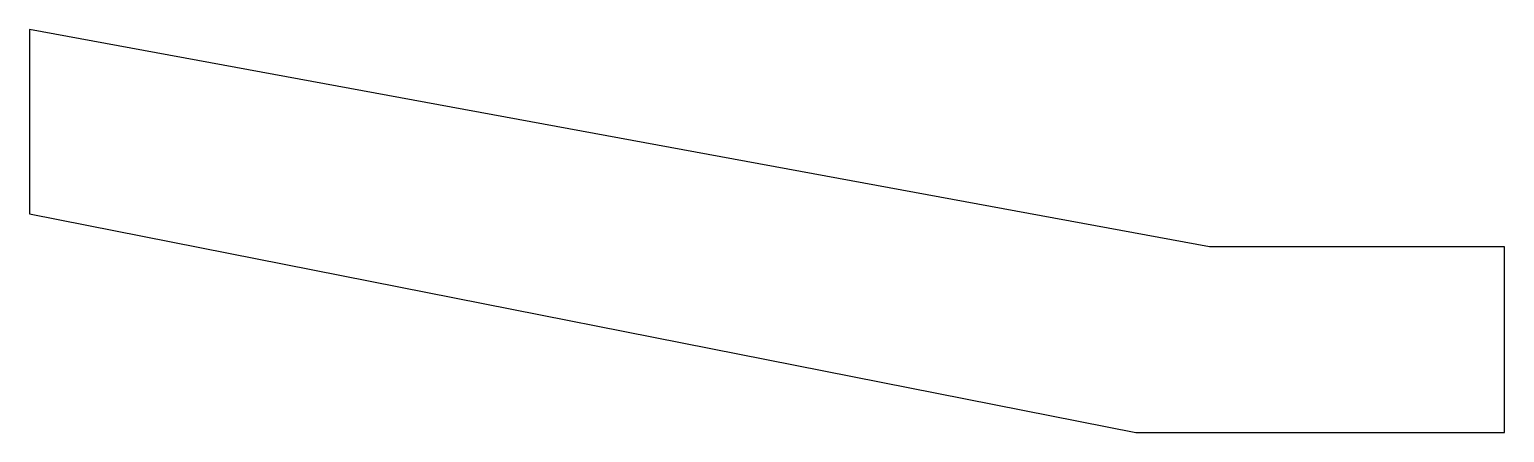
# Model space of a CAD drawing. Header units: millimetres. Extents: x -95 to 105, y -27 to 27.
import ezdxf

# ---------------------------------------------------------------- set-up
doc = ezdxf.new("R2010")
doc.units = ezdxf.units.MM

msp = doc.modelspace()

# ---------------------------------------------------------------- linework, layer by layer
at = {"layer": 'CUT'}
msp.add_lwpolyline([(-95, 27.35), (-95, 2.35), (55, -27.35), (105, -27.35), (105, -2.15), (65, -2.15)], close=True, dxfattribs=at)

doc.saveas('drawing.dxf')
